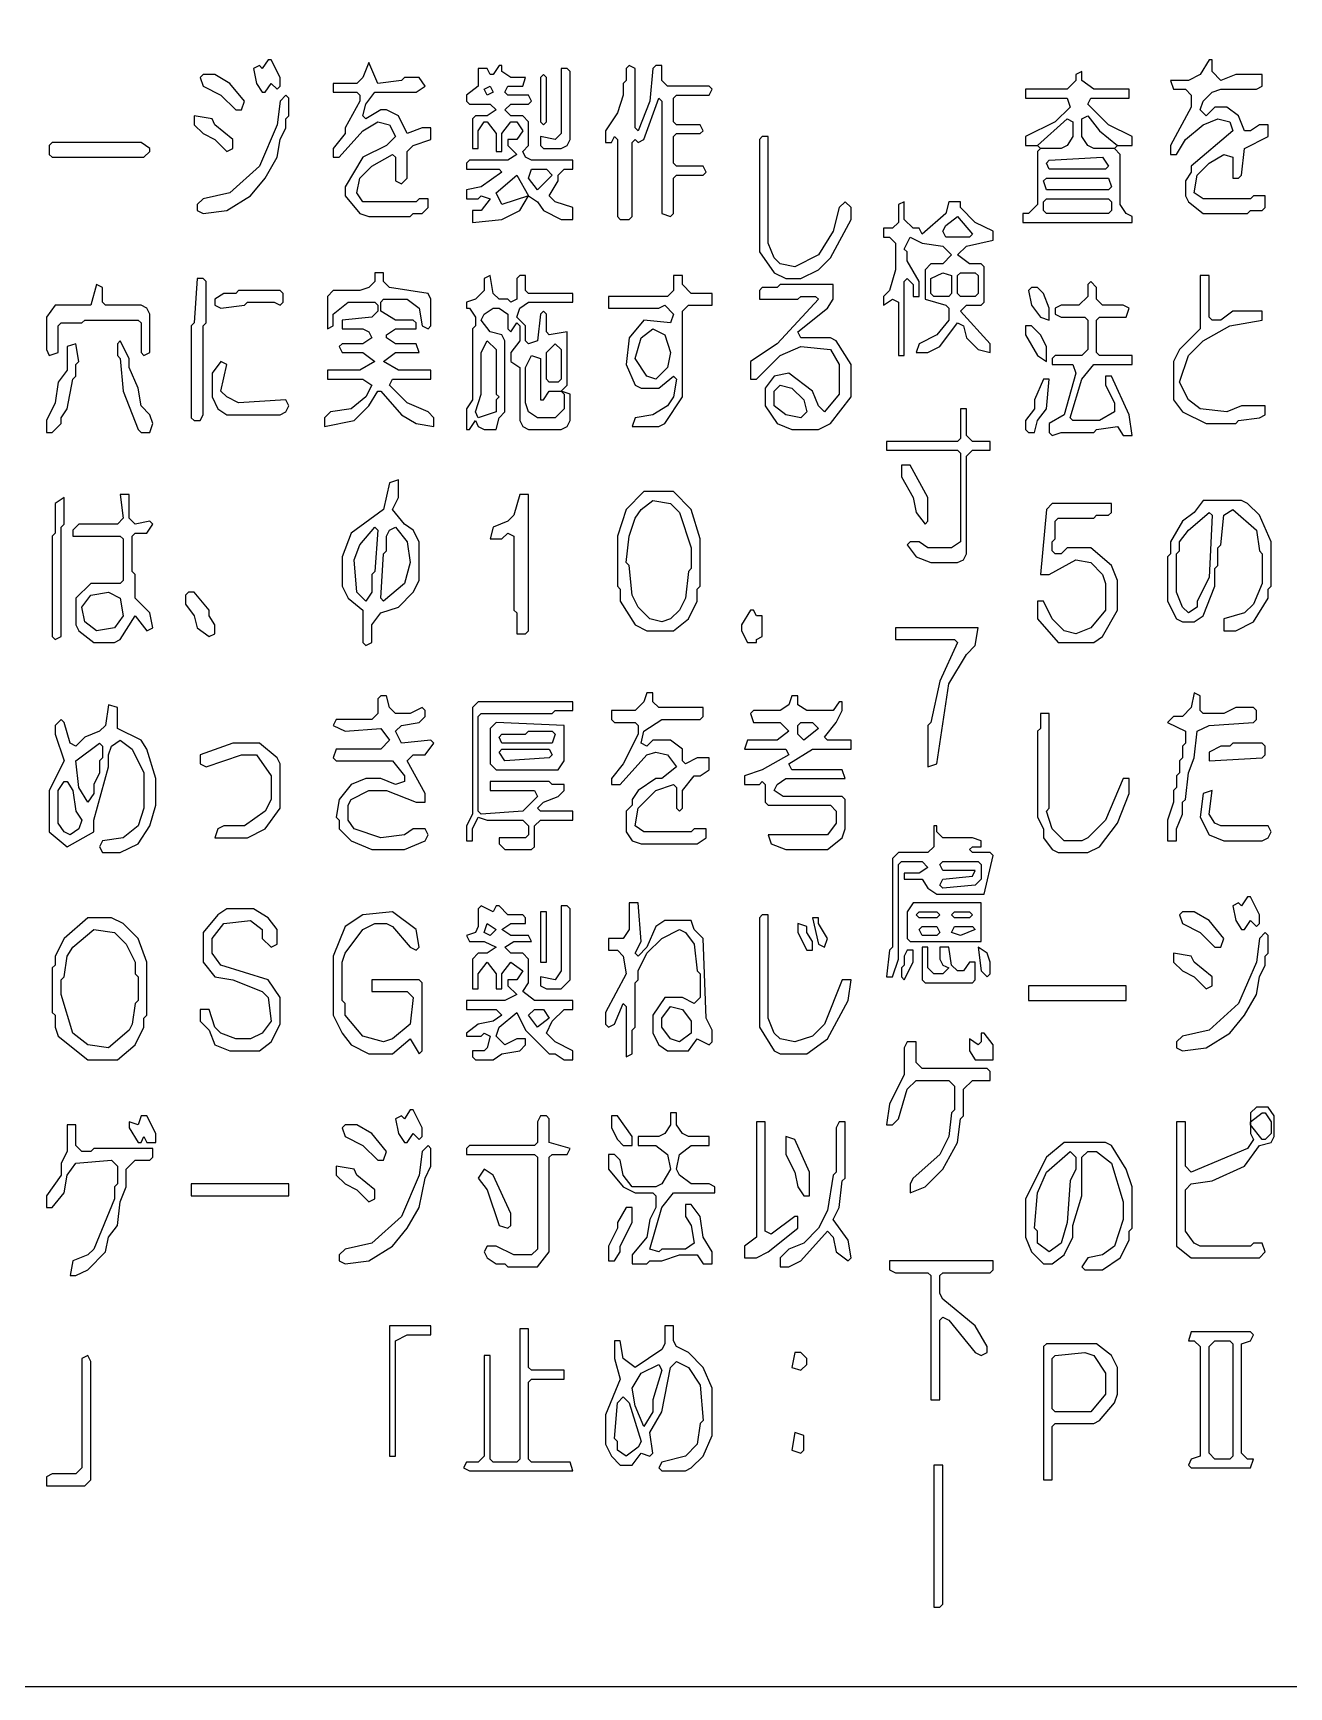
# Model space of a CAD drawing. Header units: millimetres. Extents: x 0 to 421, y 0 to 297.
# Drawn here: x 289.02 to 315.98, y 57.53 to 93.03 of the extents above; entities that cross this region are included whole.
import ezdxf

# ---------------------------------------------------------------- set-up
doc = ezdxf.new("R2010")
doc.units = ezdxf.units.MM
doc.layers.add('PDF_TRACE', color=7, linetype='Continuous')

msp = doc.modelspace()

# ---------------------------------------------------------------- linework, layer by layer
at = {"layer": 'PDF_TRACE'}
msp.add_lwpolyline([(412.559, 148.4), (412.559, 57.595), (412.496, 57.531), (232.981, 57.531)], dxfattribs=at)
for points in [[(294.132, 92.456), (294.068, 92.456), (293.941, 92.266), (293.878, 92.329), (293.751, 92.266), (293.814, 91.948), (293.941, 91.758), (294.005, 91.758), (294.132, 91.948), (294.259, 91.821), (294.322, 91.885), (294.322, 92.075)], [(296.227, 92.393), (296.1, 92.075), (295.973, 91.948), (295.465, 91.948), (295.465, 91.758), (295.973, 91.758), (296.037, 91.694), (296.037, 91.567), (295.719, 90.996), (295.719, 90.869), (295.465, 90.551), (295.465, 90.361), (295.592, 90.361), (296.1, 90.932), (296.418, 91.123), (296.672, 91.059), (296.799, 90.805), (296.608, 90.615), (296.1, 90.361), (295.719, 89.726), (295.719, 89.535), (296.037, 89.154), (296.227, 89.091), (297.116, 89.091), (297.18, 89.154), (297.37, 89.154), (297.497, 89.281), (297.497, 89.472), (297.307, 89.472), (297.243, 89.408), (296.1, 89.408), (295.973, 89.599), (296.037, 89.916), (296.291, 90.17), (296.735, 90.424), (296.799, 90.361), (296.799, 89.853), (296.926, 89.789), (297.053, 89.916), (297.053, 90.488), (297.18, 90.615), (297.561, 90.742), (297.561, 90.996), (297.37, 90.996), (297.053, 90.869), (296.862, 91.25), (296.608, 91.377), (296.481, 91.377), (296.164, 91.186), (296.1, 91.25), (296.164, 91.504), (296.354, 91.758), (297.243, 91.758), (297.434, 91.885), (297.307, 92.075), (296.989, 92.075), (296.926, 92.012), (296.418, 91.948)], [(298.577, 92.266), (298.577, 91.885), (298.323, 91.694), (298.323, 91.567), (298.386, 91.504), (298.831, 91.504), (298.958, 91.377), (298.767, 91.25), (298.513, 91.25), (298.45, 91.186), (298.45, 90.551), (298.577, 90.551), (298.577, 90.932), (298.704, 91.123), (298.767, 91.123), (298.958, 90.869), (298.958, 90.488), (299.085, 90.488), (299.085, 90.869), (299.275, 91.123), (299.402, 91.123), (299.529, 90.932), (299.402, 90.742), (299.212, 90.742), (299.212, 90.615), (299.402, 90.424), (299.212, 90.297), (298.386, 90.297), (298.323, 90.234), (298.323, 90.107), (299.021, 90.107), (299.085, 90.043), (298.64, 89.726), (298.323, 89.662), (298.323, 89.472), (298.577, 89.472), (298.64, 89.535), (298.831, 89.472), (298.64, 89.218), (298.45, 89.218), (298.45, 88.964), (299.085, 89.027), (299.466, 89.218), (299.656, 89.535), (299.847, 89.408), (299.974, 89.218), (300.355, 89.027), (300.609, 89.027), (300.609, 89.281), (300.228, 89.408), (300.101, 89.535), (300.291, 89.853), (300.291, 89.98), (300.418, 90.107), (300.609, 90.107), (300.609, 90.297), (299.72, 90.297), (299.593, 90.361), (299.529, 90.488), (299.656, 90.615), (299.656, 91.123), (299.529, 91.25), (299.275, 91.25), (299.148, 91.377), (299.275, 91.504), (299.656, 91.504), (299.72, 91.567), (299.656, 91.694), (299.212, 91.694), (299.148, 91.758), (299.212, 91.885), (299.529, 91.885), (299.593, 92.075), (299.275, 92.075), (299.085, 92.202), (299.085, 92.329), (299.021, 92.329), (298.894, 92.139), (298.831, 92.139), (298.767, 92.266)], [(301.815, 92.329), (301.752, 92.266), (301.752, 92.012), (301.688, 91.948), (301.688, 91.694), (301.561, 91.313), (301.307, 90.932), (301.307, 90.678), (301.434, 90.678), (301.498, 90.805), (301.561, 90.742), (301.561, 89.091), (301.625, 89.027), (301.815, 89.027), (301.879, 89.091), (301.879, 90.678), (301.942, 90.742), (302.006, 90.678), (302.133, 90.742), (302.45, 91.631), (302.514, 91.567), (302.514, 89.154), (302.704, 89.091), (302.768, 89.154), (302.768, 89.916), (302.831, 89.98), (303.403, 89.98), (303.466, 90.043), (303.403, 90.17), (302.831, 90.17), (302.768, 90.234), (302.768, 90.805), (302.831, 90.869), (303.339, 90.869), (303.403, 90.932), (303.339, 91.059), (302.831, 91.059), (302.768, 91.123), (302.768, 91.631), (302.831, 91.694), (303.53, 91.694), (303.593, 91.821), (303.53, 91.885), (302.641, 91.885), (302.514, 92.012), (302.514, 92.329), (302.387, 92.329), (302.323, 92.266), (302.26, 91.567), (302.006, 90.932), (301.942, 90.996), (301.942, 92.266)], [(314.261, 92.456), (314.071, 92.139), (313.817, 92.012), (313.436, 92.012), (313.499, 91.821), (313.753, 91.821), (313.88, 91.694), (313.88, 91.44), (313.436, 90.615), (313.436, 90.424), (313.563, 90.424), (313.753, 90.742), (314.134, 91.059), (314.452, 91.186), (314.706, 91.123), (314.769, 90.932), (313.88, 90.17), (313.88, 90.043), (313.753, 89.853), (313.753, 89.535), (313.817, 89.408), (314.134, 89.154), (315.087, 89.154), (315.15, 89.218), (315.404, 89.218), (315.468, 89.281), (315.468, 89.535), (315.214, 89.535), (315.15, 89.472), (314.134, 89.472), (313.944, 89.599), (314.007, 89.98), (314.261, 90.234), (314.579, 90.424), (314.769, 90.361), (314.769, 89.916), (314.896, 89.916), (314.96, 89.98), (315.023, 90.551), (315.531, 90.805), (315.531, 91.059), (315.341, 91.059), (315.15, 90.932), (315.023, 90.932), (314.896, 91.25), (314.642, 91.44), (314.388, 91.44), (314.198, 91.25), (314.071, 91.377), (314.134, 91.567), (314.325, 91.758), (314.515, 91.821), (315.277, 91.821), (315.404, 91.885), (315.404, 92.139), (314.833, 92.139), (314.515, 92.012), (314.325, 92.202), (314.325, 92.456)], [(292.608, 92.075), (292.671, 91.885), (293.052, 91.694), (293.37, 91.377), (293.497, 91.377), (293.56, 91.567), (293.243, 91.948), (292.925, 92.139), (292.671, 92.139)], [(300.482, 92.266), (300.355, 92.266), (300.355, 90.869), (300.228, 90.742), (299.91, 90.805), (299.91, 90.615), (299.974, 90.551), (300.355, 90.551), (300.482, 90.615), (300.545, 90.742), (300.545, 92.202)], [(299.974, 92.139), (299.91, 92.075), (299.91, 91.123), (299.974, 91.059), (300.037, 91.123), (300.037, 92.075)], [(312.547, 91.821), (311.785, 91.821), (311.531, 92.012), (311.531, 92.202), (311.404, 92.139), (311.404, 92.012), (311.213, 91.821), (310.324, 91.821), (310.324, 91.631), (311.213, 91.631), (311.277, 91.44), (310.959, 91.123), (310.324, 90.805), (310.324, 90.615), (310.578, 90.615), (310.642, 90.551), (310.578, 90.488), (310.578, 89.345), (310.388, 89.154), (310.261, 89.154), (310.261, 88.964), (312.61, 88.964), (312.61, 89.091), (312.483, 89.154), (312.356, 89.345), (312.356, 90.424), (312.229, 90.551), (312.293, 90.615), (312.61, 90.615), (312.61, 90.805), (312.102, 91.059), (311.658, 91.504), (311.721, 91.631), (312.547, 91.631)], [(294.449, 91.694), (294.322, 91.567), (294.259, 91.059), (293.878, 90.17), (293.243, 89.599), (292.671, 89.472), (292.544, 89.345), (292.544, 89.218), (292.671, 89.154), (293.179, 89.218), (293.687, 89.535), (294.005, 89.916), (294.259, 90.361), (294.322, 90.742), (294.449, 90.996), (294.449, 91.186), (294.513, 91.25), (294.513, 91.631)], [(298.704, 91.821), (298.831, 91.885), (298.894, 91.758), (298.767, 91.694)], [(292.481, 91.25), (292.481, 91.059), (292.671, 90.869), (292.925, 90.742), (293.179, 90.488), (293.306, 90.551), (293.306, 90.742), (292.925, 91.059), (292.862, 91.186)], [(311.531, 91.186), (311.658, 91.25), (311.912, 90.932), (312.293, 90.615), (312.229, 90.551), (311.785, 90.551), (311.658, 90.615), (311.531, 90.805)], [(311.34, 91.123), (311.34, 90.805), (311.213, 90.615), (311.086, 90.551), (310.642, 90.551), (310.578, 90.615), (311.213, 91.186)], [(289.369, 90.615), (289.369, 90.424), (289.433, 90.361), (291.401, 90.361), (291.528, 90.488), (291.528, 90.551), (291.338, 90.678), (289.433, 90.678)], [(304.673, 90.805), (304.609, 90.742), (304.609, 88.329), (304.927, 87.884), (305.181, 87.757), (305.498, 87.757), (305.879, 87.948), (306.133, 88.202), (306.578, 89.027), (306.578, 89.281), (306.451, 89.408), (306.324, 89.281), (306.197, 88.773), (305.879, 88.265), (305.371, 88.011), (305.054, 88.075), (304.927, 88.202), (304.8, 88.519), (304.8, 90.805)], [(310.769, 90.234), (310.832, 90.297), (311.975, 90.361), (312.102, 90.17), (312.039, 90.107), (310.832, 90.107)], [(299.402, 89.98), (299.656, 89.535), (299.085, 89.345), (298.958, 89.599)], [(299.656, 89.916), (299.72, 90.107), (300.037, 90.107), (300.164, 89.98), (299.847, 89.662)], [(310.705, 89.853), (310.769, 89.916), (312.102, 89.916), (312.166, 89.726), (312.102, 89.662), (310.769, 89.662)], [(310.705, 89.408), (310.769, 89.472), (312.102, 89.472), (312.166, 89.408), (312.166, 89.218), (312.102, 89.154), (310.769, 89.154), (310.705, 89.218)], [(307.594, 89.345), (307.594, 88.964), (307.467, 88.837), (307.276, 88.837), (307.276, 88.646), (307.403, 88.646), (307.53, 88.519), (307.53, 87.948), (307.403, 87.503), (307.276, 87.376), (307.276, 87.186), (307.467, 87.313), (307.594, 87.249), (307.594, 86.106), (307.721, 86.106), (307.721, 87.694), (307.784, 87.757), (307.911, 87.63), (307.911, 87.376), (308.038, 87.376), (308.038, 87.694), (307.784, 88.138), (307.784, 88.329), (307.721, 88.392), (307.848, 88.646), (308.102, 88.519), (308.546, 88.456), (308.737, 88.265), (308.546, 88.075), (308.292, 88.075), (308.165, 87.948), (308.165, 87.313), (308.61, 87.186), (308.673, 87.122), (308.673, 86.868), (308.419, 86.551), (308.038, 86.36), (307.975, 86.17), (308.229, 86.17), (308.483, 86.297), (308.864, 86.805), (308.991, 86.741), (309.054, 86.487), (309.308, 86.233), (309.562, 86.17), (309.562, 86.36), (308.927, 87.059), (309.054, 87.186), (309.372, 87.186), (309.435, 87.249), (309.435, 88.011), (309.372, 88.075), (309.118, 88.075), (308.864, 88.265), (309.054, 88.456), (309.626, 88.583), (309.626, 88.773), (309.245, 88.964), (308.927, 89.281), (308.927, 89.408), (308.673, 89.408), (308.61, 89.154), (308.102, 88.71), (308.038, 88.837), (307.911, 88.837), (307.721, 89.027), (307.721, 89.408)], [(308.546, 88.773), (308.61, 88.9), (308.864, 89.091), (309.181, 88.71), (309.118, 88.646), (308.61, 88.646)], [(292.671, 87.757), (292.544, 87.757), (292.481, 86.805), (292.417, 86.741), (292.417, 84.773), (292.481, 84.709), (292.608, 84.709), (292.671, 84.836), (292.671, 86.741), (292.735, 86.805), (292.735, 87.694)], [(295.465, 87.503), (295.338, 87.376), (295.338, 86.678), (295.465, 86.741), (295.465, 86.995), (295.783, 87.249), (296.354, 87.249), (296.418, 87.186), (296.418, 87.059), (296.291, 86.932), (295.656, 86.868), (295.656, 86.678), (296.1, 86.678), (296.227, 86.614), (296.291, 86.487), (296.1, 86.36), (295.656, 86.36), (295.592, 86.297), (295.656, 86.17), (296.1, 86.17), (296.354, 85.979), (296.037, 85.789), (295.338, 85.789), (295.338, 85.598), (296.1, 85.598), (296.291, 85.471), (296.164, 85.217), (295.846, 84.963), (295.402, 84.9), (295.275, 84.773), (295.275, 84.582), (295.91, 84.709), (296.227, 85.027), (296.418, 85.344), (296.481, 85.344), (296.926, 84.836), (297.243, 84.646), (297.624, 84.582), (297.624, 84.773), (297.497, 84.9), (297.053, 85.09), (296.672, 85.471), (296.735, 85.598), (297.561, 85.598), (297.561, 85.789), (296.862, 85.789), (296.545, 85.979), (296.799, 86.17), (297.307, 86.17), (297.243, 86.36), (296.799, 86.36), (296.608, 86.487), (296.608, 86.551), (296.799, 86.678), (297.243, 86.678), (297.243, 86.805), (297.18, 86.868), (296.799, 86.868), (296.481, 87.059), (296.481, 87.249), (296.545, 87.313), (297.053, 87.313), (297.307, 87.122), (297.37, 86.741), (297.497, 86.678), (297.561, 86.741), (297.561, 87.313), (297.497, 87.44), (296.672, 87.567), (296.545, 87.694), (296.545, 87.884), (296.354, 87.884), (296.354, 87.694), (296.227, 87.567), (296.037, 87.503)], [(298.704, 87.757), (298.704, 87.503), (298.513, 87.313), (298.323, 87.249), (298.323, 87.122), (298.386, 87.122), (298.513, 86.932), (298.513, 86.741), (298.45, 86.678), (298.45, 85.154), (298.323, 84.963), (298.323, 84.519), (298.386, 84.519), (298.513, 84.709), (298.577, 84.582), (298.704, 84.519), (298.958, 84.519), (299.021, 84.773), (299.148, 84.9), (299.148, 86.424), (299.085, 86.551), (298.831, 86.614), (298.64, 86.868), (298.704, 86.995), (298.894, 87.122), (299.021, 87.122), (299.212, 86.995), (299.212, 86.678), (299.275, 86.614), (299.402, 86.805), (299.466, 86.741), (299.466, 86.424), (299.275, 86.17), (299.275, 85.979), (299.466, 85.852), (299.466, 84.709), (299.529, 84.582), (299.656, 84.519), (300.355, 84.519), (300.482, 84.582), (300.545, 84.709), (300.545, 85.281), (300.355, 85.344), (300.482, 85.471), (300.482, 86.614), (300.101, 86.551), (300.037, 86.614), (300.037, 86.995), (299.974, 87.059), (299.91, 86.995), (299.847, 86.424), (299.656, 86.36), (299.593, 86.424), (299.593, 86.741), (299.402, 86.932), (299.466, 87.122), (299.656, 87.249), (300.609, 87.249), (300.609, 87.44), (299.656, 87.44), (299.593, 87.503), (299.593, 87.821), (299.466, 87.821), (299.402, 87.757), (299.402, 87.313), (299.275, 87.249), (299.212, 87.313), (299.021, 87.313), (298.894, 87.44), (298.831, 87.821)], [(302.958, 87.821), (302.768, 87.821), (302.768, 87.503), (302.641, 87.376), (301.371, 87.376), (301.371, 87.122), (302.45, 87.122), (302.577, 87.186), (302.768, 86.995), (302.704, 86.805), (302.133, 86.868), (301.815, 86.487), (301.752, 85.916), (301.942, 85.471), (302.069, 85.408), (302.45, 85.408), (302.768, 85.662), (302.831, 85.598), (302.768, 85.217), (302.641, 85.027), (302.323, 84.836), (301.942, 84.773), (301.879, 84.582), (302.45, 84.582), (302.577, 84.646), (302.958, 85.217), (302.958, 87.059), (303.085, 87.186), (303.593, 87.186), (303.593, 87.44), (303.149, 87.44), (302.958, 87.63)], [(308.546, 87.884), (308.737, 87.821), (308.737, 87.44), (308.673, 87.376), (308.356, 87.376), (308.292, 87.44), (308.292, 87.757)], [(308.864, 87.821), (308.927, 87.884), (309.245, 87.884), (309.308, 87.821), (309.308, 87.44), (309.245, 87.376), (308.927, 87.376), (308.864, 87.44)], [(311.721, 87.694), (311.658, 87.63), (311.658, 87.376), (311.467, 87.186), (311.086, 87.186), (310.959, 87.122), (310.959, 86.995), (311.086, 86.932), (311.594, 86.932), (311.658, 86.868), (311.658, 86.233), (311.531, 86.106), (310.959, 86.106), (310.896, 86.043), (310.896, 85.916), (311.34, 85.916), (311.404, 85.725), (311.15, 84.836), (310.832, 84.646), (310.832, 84.455), (310.896, 84.392), (311.086, 84.455), (311.785, 84.455), (311.848, 84.519), (312.293, 84.582), (312.42, 84.392), (312.61, 84.392), (312.547, 84.836), (312.166, 85.662), (312.039, 85.662), (312.039, 85.471), (312.229, 85.09), (312.229, 84.9), (311.912, 84.709), (311.34, 84.709), (311.277, 84.773), (311.531, 85.598), (311.785, 85.916), (312.61, 85.916), (312.61, 86.106), (311.912, 86.106), (311.848, 86.17), (311.848, 86.868), (311.912, 86.932), (312.483, 86.932), (312.547, 87.122), (312.42, 87.186), (311.975, 87.186), (311.848, 87.313), (311.848, 87.567)], [(314.071, 87.821), (314.071, 86.678), (313.626, 86.233), (313.499, 85.979), (313.499, 85.154), (313.69, 84.9), (314.198, 84.646), (314.833, 84.646), (314.896, 84.709), (315.341, 84.773), (315.468, 84.836), (315.468, 85.027), (314.96, 85.027), (314.642, 84.9), (314.071, 84.963), (313.817, 85.154), (313.626, 85.535), (313.817, 86.106), (314.134, 86.424), (314.706, 86.741), (315.404, 86.868), (315.404, 87.059), (314.769, 87.059), (314.515, 86.868), (314.325, 86.868), (314.261, 86.932), (314.261, 87.821)], [(289.306, 86.932), (289.306, 86.233), (289.369, 86.106), (289.56, 86.17), (289.56, 86.741), (289.623, 86.805), (290.068, 86.805), (290.131, 86.868), (291.274, 86.868), (291.338, 86.805), (291.338, 86.17), (291.401, 86.106), (291.528, 86.17), (291.528, 86.995), (291.465, 87.122), (291.338, 87.186), (290.576, 87.186), (290.512, 87.249), (290.512, 87.567), (290.385, 87.63), (290.258, 87.186), (289.496, 87.186)], [(292.925, 87.313), (292.925, 87.186), (293.052, 87.122), (293.56, 87.186), (293.624, 87.249), (294.195, 87.249), (294.322, 87.186), (294.386, 87.249), (294.386, 87.44), (294.322, 87.503), (293.433, 87.503), (293.37, 87.44), (293.116, 87.44)], [(304.673, 87.567), (304.609, 87.503), (304.609, 87.313), (305.435, 87.313), (305.498, 87.376), (305.816, 87.376), (305.879, 87.313), (304.99, 86.36), (304.419, 85.979), (304.419, 85.598), (304.546, 85.598), (305.054, 86.106), (305.498, 86.297), (306.133, 86.233), (306.324, 85.916), (306.324, 85.281), (306.006, 84.9), (305.879, 85.027), (305.752, 85.344), (305.244, 85.725), (304.927, 85.662), (304.736, 85.408), (304.736, 85.027), (304.99, 84.646), (305.308, 84.519), (305.879, 84.519), (306.133, 84.646), (306.578, 85.217), (306.578, 85.916), (306.26, 86.424), (306.133, 86.487), (305.498, 86.487), (305.435, 86.614), (306.07, 87.122), (306.197, 87.313), (306.197, 87.63), (305.054, 87.63), (304.99, 87.567)], [(310.451, 87.567), (310.388, 87.503), (310.451, 87.186), (310.642, 86.932), (310.832, 86.868), (310.832, 87.122), (310.705, 87.44), (310.578, 87.567)], [(302.323, 86.678), (302.577, 86.551), (302.704, 86.17), (302.641, 85.852), (302.387, 85.598), (302.196, 85.662), (301.942, 86.043), (302.069, 86.487)], [(310.324, 86.741), (310.324, 86.551), (310.578, 86.106), (310.769, 85.979), (310.769, 86.297), (310.642, 86.551), (310.451, 86.741)], [(289.941, 86.36), (289.75, 86.297), (289.75, 85.789), (289.56, 85.535), (289.496, 85.09), (289.306, 84.709), (289.306, 84.455), (289.433, 84.455), (289.623, 84.646), (289.623, 84.773), (289.75, 84.963), (289.877, 85.598), (289.941, 85.662), (289.941, 85.916), (290.004, 85.979)], [(290.893, 86.424), (290.83, 86.36), (290.83, 86.106), (290.893, 86.043), (290.957, 85.344), (291.274, 84.519), (291.338, 84.455), (291.528, 84.455), (291.592, 84.646), (291.528, 84.836), (291.338, 85.027), (291.274, 85.408), (291.084, 85.852), (291.084, 86.043)], [(298.767, 86.424), (298.958, 86.233), (298.958, 85.281), (299.021, 85.217), (298.958, 85.154), (298.958, 84.9), (298.577, 84.773), (298.513, 84.9), (298.64, 85.281), (298.64, 86.17)], [(300.228, 86.36), (300.355, 86.233), (300.355, 85.598), (300.291, 85.535), (300.101, 85.535), (300.037, 85.598), (300.037, 86.17)], [(292.862, 85.725), (292.862, 85.217), (292.989, 84.963), (293.179, 84.836), (294.322, 84.836), (294.449, 84.9), (294.513, 85.027), (294.449, 85.154), (293.433, 85.09), (293.179, 85.217), (293.052, 85.344), (293.179, 85.916), (293.052, 85.979)], [(299.72, 86.106), (299.91, 86.043), (299.91, 85.154), (299.974, 85.154), (300.101, 85.344), (300.355, 85.344), (300.418, 85.281), (300.418, 84.963), (300.228, 84.773), (299.847, 84.773), (299.656, 84.9), (299.593, 85.09), (299.593, 85.852)], [(310.832, 85.598), (310.705, 85.598), (310.515, 85.154), (310.515, 84.963), (310.324, 84.709), (310.324, 84.519), (310.388, 84.455), (310.515, 84.455), (310.578, 84.709), (310.769, 84.963)], [(305.054, 85.471), (305.308, 85.408), (305.562, 85.154), (305.625, 84.9), (305.498, 84.773), (305.181, 84.836), (304.927, 85.027), (304.927, 85.344)], [(309.054, 84.963), (308.927, 84.963), (308.927, 84.328), (308.864, 84.265), (307.34, 84.265), (307.34, 84.074), (308.864, 84.074), (308.927, 84.011), (308.927, 82.106), (308.737, 81.979), (308.229, 81.979), (308.038, 82.106), (307.848, 82.106), (307.784, 82.042), (307.975, 81.788), (308.292, 81.661), (308.864, 81.661), (308.991, 81.725), (309.054, 81.852), (309.054, 83.947), (309.181, 84.074), (309.562, 84.074), (309.562, 84.265), (309.181, 84.265), (309.054, 84.392)], [(296.862, 83.439), (296.672, 83.376), (296.545, 82.804), (295.846, 82.296), (295.656, 81.788), (295.656, 81.153), (295.783, 80.899), (296.1, 80.645), (296.1, 79.947), (296.164, 79.883), (296.291, 79.947), (296.291, 80.328), (296.481, 80.582), (296.862, 80.709), (297.18, 81.026), (297.307, 81.28), (297.307, 82.106), (297.18, 82.36), (296.989, 82.487), (296.735, 82.804), (296.862, 83.058)], [(307.657, 83.757), (307.657, 83.503), (307.911, 83.058), (307.975, 82.741), (308.165, 82.487), (308.229, 82.55), (308.229, 83.058), (307.848, 83.757)], [(291.084, 83.122), (290.893, 83.122), (290.957, 82.614), (290.83, 82.487), (290.004, 82.487), (289.877, 82.36), (289.877, 82.233), (290.893, 82.233), (290.957, 82.169), (290.957, 81.28), (290.893, 81.217), (290.258, 81.217), (289.941, 80.899), (289.941, 80.328), (290.004, 80.201), (290.322, 79.947), (290.766, 79.947), (290.893, 80.01), (291.211, 80.518), (291.465, 80.201), (291.592, 80.264), (291.528, 80.582), (291.211, 80.899), (291.211, 81.407), (291.147, 81.471), (291.147, 82.233), (291.211, 82.296), (291.465, 82.296), (291.592, 82.487), (291.528, 82.55), (291.211, 82.487), (291.084, 82.614)], [(299.466, 83.122), (299.339, 82.677), (299.212, 82.55), (298.894, 82.423), (298.831, 82.169), (299.085, 82.169), (299.212, 82.296), (299.339, 82.233), (299.339, 80.645), (299.402, 80.582), (299.402, 80.137), (299.593, 80.137), (299.656, 80.201), (299.656, 83.122)], [(302.133, 83.185), (301.752, 82.804), (301.561, 82.233), (301.561, 81.153), (301.625, 81.09), (301.625, 80.836), (301.942, 80.328), (302.196, 80.201), (302.768, 80.201), (303.085, 80.455), (303.276, 80.836), (303.276, 81.09), (303.339, 81.153), (303.339, 82.169), (303.149, 82.804), (302.768, 83.185)], [(289.687, 83.058), (289.496, 82.931), (289.496, 82.296), (289.433, 82.233), (289.433, 80.074), (289.496, 80.01), (289.623, 80.074), (289.623, 82.423), (289.687, 82.487)], [(302.323, 82.995), (302.704, 82.931), (302.895, 82.741), (303.149, 81.979), (303.149, 81.534), (303.085, 81.471), (303.022, 80.899), (302.895, 80.645), (302.704, 80.455), (302.514, 80.391), (302.26, 80.455), (302.006, 80.709), (301.879, 80.963), (301.815, 81.598), (301.752, 81.661), (301.815, 82.233), (301.942, 82.614), (302.069, 82.804)], [(310.896, 82.931), (310.769, 82.804), (310.642, 81.407), (310.832, 81.407), (311.404, 81.725), (311.721, 81.661), (311.975, 81.407), (312.039, 81.217), (312.039, 80.645), (311.721, 80.264), (311.404, 80.137), (311.15, 80.201), (310.896, 80.455), (310.705, 80.836), (310.578, 80.836), (310.578, 80.455), (311.023, 79.947), (311.785, 79.947), (311.975, 80.074), (312.293, 80.645), (312.293, 81.28), (312.166, 81.598), (311.721, 81.979), (311.213, 81.979), (311.086, 81.852), (310.959, 81.852), (310.896, 81.915), (310.896, 82.106), (310.959, 82.169), (310.959, 82.55), (311.023, 82.614), (311.785, 82.614), (311.848, 82.677), (312.102, 82.677), (312.166, 82.741), (312.166, 82.931)], [(314.134, 82.995), (313.944, 82.741), (313.69, 82.55), (313.436, 82.106), (313.436, 81.852), (313.372, 81.788), (313.372, 80.836), (313.563, 80.455), (313.69, 80.391), (313.944, 80.391), (314.134, 80.518), (314.388, 81.153), (314.388, 81.534), (314.452, 81.598), (314.452, 81.979), (314.515, 82.042), (314.579, 82.677), (314.769, 82.804), (315.277, 82.36), (315.341, 81.915), (315.404, 81.852), (315.404, 81.217), (315.214, 80.772), (315.023, 80.582), (314.579, 80.455), (314.579, 80.201), (314.833, 80.201), (315.214, 80.391), (315.531, 80.899), (315.531, 81.09), (315.595, 81.153), (315.595, 82.106), (315.341, 82.677), (315.087, 82.931), (314.96, 82.995)], [(314.261, 82.741), (314.325, 82.677), (314.261, 81.344), (314.007, 80.836), (314.007, 80.709), (313.817, 80.582), (313.69, 80.709), (313.563, 81.026), (313.563, 81.852), (313.626, 81.915), (313.626, 82.106), (313.817, 82.36)], [(296.354, 82.423), (296.418, 82.36), (296.354, 81.471), (296.291, 81.407), (296.291, 81.026), (296.164, 80.836), (295.973, 81.026), (295.91, 81.725), (296.037, 82.042)], [(296.799, 82.423), (297.053, 82.106), (297.116, 81.661), (296.989, 81.217), (296.545, 80.836), (296.481, 80.899), (296.545, 81.852), (296.608, 81.915), (296.608, 82.233), (296.672, 82.36)], [(290.258, 80.963), (290.639, 81.026), (290.893, 80.899), (290.957, 80.518), (290.766, 80.264), (290.385, 80.201), (290.131, 80.391), (290.068, 80.709)], [(292.354, 81.026), (292.29, 80.963), (292.29, 80.772), (292.481, 80.518), (292.544, 80.264), (292.798, 80.074), (292.925, 80.137), (292.925, 80.328), (292.798, 80.518), (292.798, 80.645), (292.481, 81.026)], [(304.419, 80.645), (304.228, 80.328), (304.228, 80.201), (304.355, 79.947), (304.546, 79.947), (304.546, 80.01), (304.673, 80.074), (304.673, 80.518), (304.546, 80.518), (304.482, 80.645)], [(309.308, 80.264), (307.53, 80.264), (307.53, 80.01), (308.8, 80.01), (308.864, 79.947), (308.483, 79.121), (308.292, 78.232), (308.229, 78.169), (308.229, 77.28), (308.419, 77.343), (308.673, 79.058), (309.054, 79.693), (309.245, 79.883)], [(296.481, 78.804), (296.418, 78.74), (296.418, 78.423), (296.291, 78.296), (295.529, 78.296), (295.465, 78.169), (295.719, 78.042), (296.481, 78.105), (296.672, 77.851), (296.481, 77.661), (295.529, 77.661), (295.465, 77.47), (295.529, 77.407), (296.735, 77.407), (296.989, 77.089), (296.989, 76.962), (296.799, 76.899), (296.481, 77.026), (296.164, 77.026), (295.846, 76.899), (295.592, 76.581), (295.529, 76.2), (295.592, 76.137), (295.592, 75.946), (295.846, 75.692), (296.291, 75.502), (296.989, 75.502), (297.434, 75.692), (297.497, 75.819), (297.434, 75.946), (297.18, 75.946), (296.989, 75.819), (296.481, 75.756), (295.91, 75.946), (295.783, 76.137), (295.783, 76.454), (295.846, 76.581), (296.227, 76.772), (296.608, 76.772), (297.243, 76.518), (297.434, 76.518), (297.434, 76.708), (297.053, 77.407), (297.18, 77.534), (297.434, 77.534), (297.624, 77.788), (297.561, 77.851), (296.926, 77.788), (296.799, 78.042), (296.926, 78.169), (297.307, 78.232), (297.434, 78.359), (297.434, 78.486), (297.37, 78.55), (297.116, 78.423), (296.799, 78.423), (296.672, 78.55), (296.608, 78.804)], [(302.196, 78.867), (302.133, 78.677), (301.942, 78.486), (301.434, 78.486), (301.434, 78.296), (301.498, 78.232), (301.942, 78.232), (302.006, 78.169), (302.006, 77.978), (301.688, 77.343), (301.434, 77.026), (301.434, 76.899), (301.625, 76.899), (302.196, 77.534), (302.387, 77.597), (302.641, 77.534), (302.831, 77.28), (302.514, 77.026), (302.387, 77.026), (302.006, 76.772), (301.879, 76.581), (301.879, 76.454), (301.752, 76.327), (301.752, 75.883), (301.879, 75.692), (302.069, 75.629), (303.276, 75.629), (303.466, 75.756), (303.466, 75.946), (303.212, 75.946), (303.149, 75.883), (302.133, 75.883), (301.942, 76.01), (302.006, 76.391), (302.387, 76.772), (302.768, 76.899), (302.831, 76.835), (302.831, 76.391), (302.895, 76.327), (302.958, 76.391), (302.958, 76.772), (303.212, 77.089), (303.339, 77.089), (303.53, 77.216), (303.53, 77.47), (303.276, 77.47), (303.022, 77.343), (302.958, 77.407), (302.958, 77.661), (302.704, 77.851), (302.323, 77.851), (302.196, 77.724), (302.069, 77.788), (302.133, 78.042), (302.514, 78.296), (303.339, 78.296), (303.403, 78.359), (303.403, 78.55), (302.45, 78.55), (302.323, 78.677), (302.323, 78.867)], [(305.308, 78.804), (305.244, 78.613), (305.054, 78.486), (304.482, 78.486), (304.419, 78.423), (304.482, 78.232), (305.054, 78.232), (305.244, 78.042), (304.99, 77.851), (304.355, 77.851), (304.292, 77.661), (305.181, 77.661), (305.244, 77.534), (304.673, 77.216), (304.292, 77.089), (304.292, 76.899), (304.609, 76.899), (304.673, 76.962), (304.736, 76.899), (304.736, 76.518), (304.8, 76.454), (306.133, 76.454), (306.26, 76.327), (306.26, 76.073), (306.07, 75.819), (304.8, 75.819), (304.863, 75.629), (305.181, 75.502), (306.07, 75.502), (306.387, 75.756), (306.451, 75.946), (306.451, 76.581), (306.387, 76.645), (305.117, 76.645), (304.927, 76.772), (304.99, 76.899), (305.181, 77.026), (306.451, 77.026), (306.387, 77.216), (305.308, 77.216), (305.244, 77.343), (305.752, 77.661), (306.578, 77.661), (306.578, 77.851), (306.07, 77.851), (306.006, 77.915), (306.26, 78.232), (306.387, 78.486), (306.387, 78.677), (306.324, 78.677), (306.197, 78.486), (305.625, 78.486), (305.435, 78.613), (305.435, 78.804)], [(315.214, 78.55), (314.833, 78.55), (314.579, 78.423), (314.134, 78.423), (314.071, 78.486), (314.071, 78.804), (313.944, 78.867), (313.88, 78.55), (313.69, 78.359), (313.499, 78.359), (313.372, 78.232), (313.753, 78.042), (313.753, 77.788), (313.69, 77.724), (313.69, 77.47), (313.626, 77.407), (313.626, 77.153), (313.563, 77.089), (313.563, 76.835), (313.499, 76.772), (313.499, 76.518), (313.372, 76.137), (313.372, 75.692), (313.563, 75.692), (313.563, 75.946), (313.69, 76.264), (313.69, 76.518), (313.753, 76.581), (313.817, 77.153), (313.944, 77.47), (314.007, 78.042), (314.261, 78.169), (315.214, 78.232), (315.277, 78.296), (315.277, 78.486)], [(290.639, 78.613), (290.576, 78.169), (290.449, 78.042), (290.131, 77.915), (289.941, 77.724), (289.814, 77.788), (289.687, 78.232), (289.623, 78.296), (289.496, 78.169), (289.496, 77.978), (289.687, 77.407), (289.369, 76.772), (289.369, 75.883), (289.75, 75.565), (290.322, 75.883), (290.322, 76.137), (290.639, 77.28), (290.639, 77.534), (290.703, 77.724), (290.893, 77.851), (291.147, 77.661), (291.401, 77.153), (291.401, 76.391), (291.274, 76.01), (290.957, 75.756), (290.512, 75.692), (290.449, 75.565), (290.512, 75.438), (290.893, 75.438), (291.274, 75.629), (291.528, 76.01), (291.655, 76.454), (291.655, 77.026), (291.465, 77.661), (291.338, 77.851), (290.83, 78.105), (290.83, 78.55)], [(298.577, 78.677), (298.45, 78.55), (298.45, 76.264), (298.323, 76.01), (298.323, 75.692), (298.45, 75.692), (298.45, 75.946), (298.577, 76.2), (298.767, 76.137), (299.529, 76.137), (299.656, 76.01), (299.656, 75.819), (299.593, 75.756), (299.021, 75.756), (299.021, 75.629), (299.148, 75.502), (299.72, 75.502), (299.783, 75.565), (299.783, 76.01), (299.91, 76.137), (300.609, 76.137), (300.609, 76.327), (299.91, 76.327), (299.847, 76.391), (299.974, 76.518), (300.291, 76.645), (300.418, 76.772), (300.418, 76.899), (300.164, 76.899), (300.101, 76.962), (298.831, 76.962), (298.831, 76.772), (299.783, 76.772), (299.847, 76.645), (299.529, 76.327), (298.64, 76.264), (298.577, 76.327), (298.577, 78.359), (298.64, 78.423), (300.164, 78.423), (300.228, 78.486), (300.609, 78.486), (300.609, 78.677)], [(298.831, 78.105), (298.831, 77.343), (298.958, 77.216), (300.291, 77.216), (300.418, 77.407), (300.418, 78.169), (298.958, 78.232)], [(305.435, 77.978), (305.435, 78.169), (305.498, 78.232), (305.752, 78.232), (305.879, 78.105), (305.562, 77.851)], [(310.642, 78.423), (310.642, 78.105), (310.578, 78.042), (310.578, 76.2), (310.705, 75.946), (310.705, 75.756), (310.896, 75.502), (311.023, 75.438), (311.658, 75.438), (311.912, 75.565), (312.293, 76.073), (312.547, 76.708), (312.547, 77.026), (312.42, 77.026), (312.039, 76.137), (311.658, 75.756), (311.531, 75.692), (311.15, 75.692), (310.896, 75.946), (310.769, 76.327), (310.832, 76.391), (310.832, 78.423)], [(290.449, 77.788), (290.512, 77.724), (290.512, 77.47), (290.449, 77.407), (290.449, 77.153), (290.322, 76.899), (290.322, 76.708), (290.195, 76.518), (290.004, 76.835), (289.941, 77.407)], [(293.878, 77.788), (293.306, 77.788), (292.608, 77.534), (292.608, 77.343), (292.735, 77.28), (293.497, 77.534), (293.814, 77.534), (294.132, 77.089), (294.132, 76.581), (294.005, 76.327), (293.56, 76.01), (293.116, 76.01), (292.989, 75.946), (292.925, 75.756), (293.624, 75.756), (294.005, 75.946), (294.322, 76.391), (294.322, 77.343), (294.259, 77.47)], [(299.021, 77.915), (299.085, 77.978), (299.593, 77.978), (299.656, 78.042), (300.164, 78.042), (300.228, 77.978), (300.164, 77.788), (299.085, 77.788)], [(314.261, 77.407), (315.404, 77.47), (315.468, 77.534), (315.468, 77.724), (315.404, 77.788), (314.769, 77.788), (314.706, 77.724), (314.515, 77.724), (314.261, 77.597)], [(299.021, 77.597), (299.085, 77.661), (300.101, 77.661), (300.164, 77.534), (300.101, 77.47), (299.148, 77.407)], [(289.687, 76.962), (289.75, 76.962), (289.877, 76.772), (289.941, 76.327), (290.068, 76.137), (290.004, 75.946), (289.814, 75.819), (289.687, 75.883), (289.56, 76.073), (289.56, 76.772)], [(314.134, 76.708), (314.071, 76.2), (314.261, 75.819), (314.579, 75.692), (315.404, 75.692), (315.531, 75.756), (315.595, 75.883), (315.531, 76.01), (314.515, 76.01), (314.388, 76.073), (314.261, 76.264), (314.325, 76.772)], [(309.372, 75.692), (309.181, 75.756), (308.546, 75.756), (308.419, 75.883), (308.419, 76.01), (308.356, 76.01), (308.356, 75.565), (308.229, 75.438), (307.594, 75.438), (307.467, 75.311), (307.467, 73.406), (307.403, 73.343), (307.34, 72.771), (307.467, 72.771), (307.594, 73.152), (307.594, 75.184), (307.657, 75.248), (308.102, 75.248), (308.229, 75.121), (308.038, 74.994), (307.721, 74.994), (307.721, 74.867), (308.102, 74.867), (308.229, 74.676), (308.419, 74.549), (309.435, 74.549), (309.626, 75.375), (309.562, 75.438), (309.181, 75.438), (309.118, 75.502), (309.181, 75.565), (309.372, 75.565)], [(308.483, 75.184), (308.546, 75.248), (309.308, 75.248), (309.372, 75.184), (309.372, 74.867), (309.245, 74.74), (308.546, 74.676), (308.483, 74.74), (308.546, 74.867), (309.181, 74.93), (309.245, 75.057), (308.546, 75.057)], [(293.179, 74.232), (292.989, 74.105), (292.671, 73.724), (292.671, 73.089), (292.925, 72.771), (293.306, 72.708), (293.941, 72.454), (294.068, 72.327), (294.132, 71.819), (293.941, 71.565), (293.687, 71.438), (293.37, 71.438), (293.052, 71.565), (292.925, 71.692), (292.798, 72.073), (292.608, 72.073), (292.608, 71.819), (292.798, 71.628), (292.925, 71.311), (293.243, 71.184), (293.878, 71.184), (294.132, 71.374), (294.322, 71.755), (294.322, 72.327), (294.068, 72.708), (293.052, 73.025), (292.862, 73.279), (292.862, 73.597), (293.116, 73.914), (293.687, 73.978), (293.941, 73.787), (293.941, 73.597), (294.132, 73.406), (294.259, 73.47), (294.259, 73.787), (294.068, 74.041), (293.751, 74.232)], [(298.64, 74.295), (298.577, 74.232), (298.577, 73.851), (298.513, 73.724), (298.323, 73.66), (298.386, 73.533), (298.704, 73.533), (298.958, 73.406), (298.767, 73.279), (298.577, 73.279), (298.45, 73.152), (298.45, 72.517), (298.577, 72.517), (298.577, 72.835), (298.767, 73.089), (298.958, 72.835), (298.958, 72.517), (299.085, 72.517), (299.085, 72.835), (299.275, 73.089), (299.529, 72.898), (299.402, 72.708), (299.212, 72.708), (299.212, 72.581), (299.402, 72.39), (299.148, 72.263), (298.323, 72.263), (298.323, 72.073), (298.958, 72.073), (299.085, 71.946), (298.894, 71.819), (298.577, 71.755), (298.323, 71.565), (298.323, 71.501), (298.64, 71.501), (298.704, 71.565), (298.831, 71.501), (298.767, 71.247), (298.704, 71.184), (298.45, 71.184), (298.45, 71.057), (298.513, 70.993), (298.894, 70.993), (299.085, 71.12), (299.466, 71.184), (299.593, 71.311), (299.593, 71.438), (299.402, 71.438), (299.148, 71.311), (298.958, 71.501), (299.021, 71.692), (299.402, 72.009), (299.593, 71.628), (300.101, 71.12), (300.228, 71.12), (300.418, 70.993), (300.609, 70.993), (300.609, 71.184), (300.228, 71.374), (300.037, 71.565), (300.164, 71.819), (300.418, 72.073), (300.609, 72.073), (300.609, 72.263), (299.783, 72.263), (299.529, 72.454), (299.656, 72.644), (299.656, 73.152), (299.529, 73.279), (299.275, 73.279), (299.148, 73.406), (299.339, 73.533), (299.72, 73.533), (299.656, 73.66), (299.275, 73.66), (299.085, 73.787), (299.275, 73.914), (299.593, 73.914), (299.593, 74.041), (299.529, 74.105), (299.212, 74.105), (299.021, 74.295), (298.958, 74.295), (298.894, 74.168)], [(300.482, 74.295), (300.355, 74.295), (300.355, 72.898), (300.228, 72.708), (299.91, 72.771), (299.91, 72.581), (300.037, 72.517), (300.355, 72.517), (300.545, 72.708), (300.545, 74.232)], [(301.815, 74.359), (301.815, 73.787), (301.688, 73.597), (301.371, 73.597), (301.371, 73.343), (301.561, 73.343), (301.688, 73.216), (301.752, 72.835), (301.307, 72.009), (301.307, 71.755), (301.371, 71.692), (301.498, 71.755), (301.688, 72.2), (301.752, 72.136), (301.752, 71.057), (301.879, 71.12), (301.879, 71.628), (301.942, 71.692), (301.942, 72.644), (302.006, 72.708), (302.006, 72.898), (302.196, 73.279), (302.514, 73.597), (302.895, 73.787), (303.022, 73.724), (303.212, 73.47), (303.276, 72.898), (303.339, 72.835), (303.339, 72.327), (303.212, 72.2), (302.958, 72.327), (302.577, 72.327), (302.323, 71.946), (302.323, 71.565), (302.45, 71.311), (302.641, 71.184), (303.085, 71.184), (303.276, 71.438), (303.53, 71.311), (303.593, 71.374), (303.593, 71.628), (303.466, 71.882), (303.403, 73.597), (303.212, 73.787), (303.149, 73.978), (302.577, 73.978), (302.387, 73.851), (302.196, 73.406), (302.006, 73.216), (301.942, 73.279), (302.069, 73.533), (302.006, 74.359)], [(307.784, 74.168), (307.784, 73.597), (307.848, 73.533), (309.372, 73.533), (309.372, 74.359), (307.911, 74.359)], [(315.15, 74.486), (315.087, 74.486), (314.96, 74.295), (314.896, 74.359), (314.769, 74.295), (314.833, 73.978), (314.96, 73.787), (315.023, 73.787), (315.15, 73.978), (315.277, 73.851), (315.341, 73.914), (315.341, 74.105)], [(290.195, 74.041), (289.687, 73.597), (289.496, 73.216), (289.496, 73.025), (289.433, 72.962), (289.433, 72.009), (289.496, 71.946), (289.496, 71.692), (289.56, 71.501), (290.195, 70.993), (290.83, 70.993), (291.211, 71.311), (291.401, 71.692), (291.401, 71.882), (291.465, 71.946), (291.465, 73.089), (291.274, 73.597), (290.957, 73.914), (290.703, 74.041)], [(296.1, 74.105), (295.719, 73.851), (295.465, 73.216), (295.465, 71.946), (295.656, 71.565), (295.846, 71.311), (296.227, 71.12), (296.735, 71.12), (297.116, 71.438), (297.307, 71.12), (297.37, 71.184), (297.37, 72.644), (297.307, 72.708), (296.291, 72.708), (296.291, 72.454), (297.053, 72.454), (297.18, 72.327), (297.116, 71.755), (296.735, 71.438), (296.545, 71.374), (296.1, 71.501), (295.719, 71.946), (295.719, 72.2), (295.656, 72.263), (295.656, 73.089), (295.719, 73.279), (296.1, 73.787), (296.354, 73.914), (296.608, 73.914), (296.735, 73.851), (297.116, 73.406), (297.243, 73.343), (297.307, 73.406), (297.243, 73.787), (296.735, 74.168)], [(298.704, 73.724), (298.767, 73.914), (298.958, 73.787), (298.831, 73.66)], [(299.91, 74.168), (299.91, 73.089), (300.037, 73.089), (300.037, 74.168)], [(304.673, 74.105), (304.609, 74.041), (304.609, 71.692), (304.927, 71.184), (305.054, 71.12), (305.625, 71.12), (306.07, 71.438), (306.514, 72.263), (306.578, 72.708), (306.387, 72.708), (306.006, 71.755), (305.752, 71.501), (305.371, 71.374), (305.054, 71.438), (304.927, 71.565), (304.8, 71.882), (304.8, 74.105)], [(305.435, 73.914), (305.435, 73.724), (305.625, 73.343), (305.752, 73.343), (305.752, 73.533), (305.625, 73.724), (305.625, 73.851)], [(305.752, 74.041), (305.879, 73.47), (306.006, 73.406), (306.07, 73.597), (305.879, 73.914), (305.879, 74.041)], [(307.975, 74.105), (308.038, 74.168), (308.419, 74.168), (308.483, 74.105), (308.419, 74.041), (308.038, 74.041)], [(308.038, 73.787), (308.102, 73.851), (308.419, 73.851), (308.483, 73.724), (308.419, 73.66), (308.102, 73.66)], [(308.737, 74.105), (308.8, 74.168), (309.118, 74.168), (309.181, 74.105), (309.118, 74.041), (308.8, 74.041)], [(308.737, 73.724), (308.8, 73.851), (309.181, 73.851), (309.245, 73.787), (308.927, 73.66)], [(313.626, 74.105), (313.69, 73.914), (314.071, 73.724), (314.388, 73.406), (314.515, 73.406), (314.579, 73.597), (314.261, 73.978), (313.944, 74.168), (313.69, 74.168)], [(290.322, 73.787), (290.766, 73.724), (291.02, 73.47), (291.211, 73.089), (291.211, 72.835), (291.274, 72.771), (291.274, 72.263), (291.211, 72.2), (291.147, 71.755), (291.084, 71.628), (290.639, 71.247), (290.195, 71.311), (289.877, 71.565), (289.623, 72.39), (289.623, 72.708), (289.687, 72.771), (289.75, 73.216), (289.877, 73.406)], [(315.468, 73.724), (315.341, 73.597), (315.277, 73.089), (314.896, 72.2), (314.261, 71.628), (313.69, 71.501), (313.563, 71.374), (313.563, 71.247), (313.69, 71.184), (314.198, 71.247), (314.706, 71.565), (315.023, 71.946), (315.277, 72.39), (315.341, 72.771), (315.468, 73.025), (315.468, 73.216), (315.531, 73.279), (315.531, 73.66)], [(307.911, 73.343), (307.784, 73.343), (307.721, 73.216), (307.721, 73.025), (307.657, 72.962), (307.657, 72.771), (307.721, 72.708), (307.911, 73.089)], [(308.102, 73.406), (308.102, 72.708), (308.165, 72.644), (309.181, 72.644), (309.245, 72.708), (309.245, 73.089), (309.118, 73.089), (308.991, 72.898), (308.864, 72.898), (308.737, 73.025), (308.673, 73.406), (308.483, 73.406), (308.483, 73.152), (308.546, 73.025), (308.673, 72.962), (308.546, 72.835), (308.356, 72.835), (308.229, 72.962), (308.229, 73.406)], [(309.308, 73.406), (309.372, 72.898), (309.499, 72.771), (309.562, 72.835), (309.562, 73.089), (309.499, 73.279)], [(313.499, 73.279), (313.499, 73.089), (313.69, 72.898), (313.944, 72.771), (314.198, 72.517), (314.325, 72.581), (314.325, 72.771), (313.944, 73.089), (313.88, 73.216)], [(310.388, 72.581), (310.388, 72.263), (312.483, 72.263), (312.483, 72.581)], [(299.974, 72.073), (300.101, 71.882), (299.847, 71.692), (299.656, 71.946), (299.783, 72.073)], [(302.704, 72.136), (302.958, 72.073), (303.149, 71.819), (303.149, 71.565), (302.895, 71.374), (302.704, 71.438), (302.514, 71.692), (302.514, 71.882)], [(307.784, 71.374), (307.721, 71.247), (307.721, 70.676), (307.403, 70.041), (307.34, 69.596), (307.467, 69.596), (307.594, 69.723), (307.784, 70.358), (307.975, 70.549), (308.673, 70.549), (308.8, 70.422), (308.8, 69.914), (308.737, 69.85), (308.673, 69.342), (308.483, 68.961), (307.911, 68.453), (307.848, 68.326), (307.848, 68.136), (308.165, 68.263), (308.546, 68.644), (308.864, 69.215), (308.927, 69.723), (308.991, 69.787), (308.991, 70.358), (309.181, 70.549), (309.562, 70.549), (309.562, 70.739), (309.499, 70.803), (308.102, 70.803), (307.975, 70.93), (307.975, 71.374)], [(309.118, 71.438), (309.118, 71.184), (309.245, 70.993), (309.626, 70.993), (309.626, 71.311), (309.435, 71.565), (309.372, 71.565), (309.372, 71.374), (309.308, 71.311)], [(315.531, 69.977), (315.277, 69.977), (315.15, 69.85), (315.15, 69.406), (315.214, 69.279), (315.087, 69.088), (313.88, 68.58), (313.753, 68.707), (313.753, 69.66), (313.563, 69.66), (313.563, 66.993), (313.88, 66.739), (315.341, 66.739), (315.468, 66.866), (315.404, 67.056), (315.214, 67.056), (315.15, 66.993), (314.071, 66.993), (313.944, 67.056), (313.753, 67.31), (313.753, 68.199), (313.88, 68.326), (314.325, 68.39), (315.023, 68.707), (315.341, 69.152), (315.595, 69.215), (315.658, 69.342), (315.658, 69.787)], [(289.75, 69.596), (289.75, 69.025), (289.623, 68.771), (289.623, 68.517), (289.306, 68.072), (289.306, 67.818), (289.433, 67.818), (289.687, 68.136), (289.75, 68.517), (289.941, 68.771), (290.703, 68.834), (290.83, 68.707), (290.83, 68.326), (290.766, 68.263), (290.766, 68.009), (290.322, 66.929), (290.195, 66.802), (289.877, 66.675), (289.814, 66.358), (289.941, 66.358), (290.195, 66.485), (290.576, 66.866), (290.639, 67.183), (290.83, 67.437), (290.893, 67.945), (291.02, 68.263), (291.02, 68.644), (291.211, 68.834), (291.528, 68.834), (291.592, 68.898), (291.592, 69.088), (290.322, 69.088), (290.258, 69.025), (290.068, 69.025), (289.941, 69.152), (289.941, 69.596)], [(291.084, 69.66), (291.084, 69.533), (291.274, 69.215), (291.338, 69.215), (291.401, 69.342), (291.465, 69.215), (291.655, 69.215), (291.655, 69.406), (291.465, 69.787), (291.338, 69.787), (291.274, 69.596)], [(295.656, 69.533), (295.719, 69.342), (296.1, 69.152), (296.418, 68.834), (296.545, 68.834), (296.608, 69.025), (296.291, 69.406), (295.973, 69.596), (295.719, 69.596)], [(297.18, 69.914), (297.116, 69.914), (296.989, 69.723), (296.926, 69.787), (296.799, 69.723), (296.862, 69.406), (296.989, 69.215), (297.053, 69.215), (297.18, 69.406), (297.307, 69.279), (297.37, 69.342), (297.37, 69.533)], [(300.037, 69.787), (299.91, 69.787), (299.847, 69.66), (299.847, 69.215), (299.783, 69.152), (298.386, 69.152), (298.323, 69.088), (298.323, 68.961), (299.783, 68.961), (299.847, 68.898), (299.847, 66.929), (299.72, 66.802), (299.339, 66.802), (298.958, 66.993), (298.767, 66.993), (298.704, 66.866), (298.767, 66.739), (298.958, 66.612), (299.148, 66.612), (299.212, 66.548), (299.847, 66.548), (300.101, 66.866), (300.101, 68.898), (300.164, 68.961), (300.482, 68.961), (300.545, 69.088), (300.101, 69.215), (300.101, 69.723)], [(302.704, 69.85), (302.704, 69.596), (302.577, 69.406), (302.45, 69.342), (302.006, 69.342), (302.006, 69.152), (302.387, 69.152), (302.641, 68.961), (302.704, 68.644), (302.514, 68.326), (302.387, 68.263), (301.879, 68.263), (301.688, 68.517), (301.625, 68.834), (301.498, 68.961), (301.371, 68.961), (301.371, 68.644), (301.688, 68.263), (301.942, 68.136), (302.323, 68.136), (302.387, 68.072), (302.387, 67.818), (302.26, 67.564), (302.196, 67.183), (301.879, 66.802), (301.879, 66.612), (302.196, 66.612), (302.26, 66.675), (302.514, 66.675), (302.895, 66.802), (303.276, 66.802), (303.403, 66.612), (303.593, 66.612), (303.593, 66.866), (303.403, 67.183), (303.339, 67.628), (303.149, 67.882), (303.022, 67.882), (303.022, 67.628), (303.149, 67.437), (303.212, 67.056), (303.022, 66.929), (302.514, 66.929), (302.45, 66.866), (302.26, 66.929), (302.514, 67.818), (302.768, 68.136), (303.657, 68.136), (303.657, 68.263), (303.53, 68.326), (303.149, 68.326), (302.895, 68.517), (302.831, 68.644), (302.895, 68.961), (303.149, 69.152), (303.53, 69.152), (303.53, 69.342), (303.085, 69.342), (302.958, 69.406), (302.831, 69.596), (302.831, 69.85)], [(301.434, 69.787), (301.434, 69.533), (301.561, 69.279), (301.688, 69.152), (301.879, 69.152), (301.879, 69.342), (301.561, 69.787)], [(304.736, 69.66), (304.546, 69.66), (304.546, 67.183), (304.292, 66.993), (304.292, 66.739), (304.546, 66.739), (304.8, 66.866), (305.435, 67.374), (305.435, 67.628), (305.371, 67.628), (304.863, 67.247), (304.736, 67.31)], [(306.451, 69.66), (306.324, 69.66), (306.26, 69.533), (306.26, 68.58), (306.197, 68.517), (306.07, 67.755), (305.879, 67.374), (305.562, 67.056), (305.244, 66.929), (305.054, 66.739), (305.054, 66.548), (305.244, 66.548), (305.498, 66.675), (306.07, 67.31), (306.197, 67.183), (306.26, 66.866), (306.514, 66.675), (306.578, 66.739), (306.514, 67.12), (306.197, 67.564), (306.324, 67.818), (306.387, 68.39), (306.451, 68.453)], [(315.404, 69.85), (315.468, 69.85), (315.595, 69.66), (315.595, 69.406), (315.468, 69.279), (315.404, 69.279), (315.15, 69.596), (315.15, 69.66)], [(305.181, 69.342), (305.181, 68.961), (305.371, 68.58), (305.435, 68.263), (305.562, 68.072), (305.689, 68.072), (305.689, 68.58), (305.371, 69.279)], [(297.497, 69.152), (297.37, 69.025), (297.307, 68.517), (296.926, 67.628), (296.291, 67.056), (295.719, 66.929), (295.592, 66.802), (295.592, 66.675), (295.719, 66.612), (296.227, 66.675), (296.735, 66.993), (297.053, 67.374), (297.307, 67.818), (297.434, 68.453), (297.561, 68.707), (297.561, 69.088)], [(311.15, 69.215), (310.769, 68.898), (310.324, 68.009), (310.324, 67.183), (310.451, 66.866), (310.705, 66.612), (310.896, 66.612), (311.15, 66.802), (311.34, 67.183), (311.34, 67.437), (311.531, 68.072), (311.531, 68.898), (311.658, 69.025), (311.848, 69.025), (312.166, 68.771), (312.42, 67.945), (312.42, 67.564), (312.229, 66.993), (311.975, 66.802), (311.658, 66.739), (311.531, 66.548), (311.594, 66.485), (311.975, 66.485), (312.356, 66.739), (312.547, 67.12), (312.547, 67.31), (312.61, 67.374), (312.61, 68.263), (312.483, 68.644), (312.166, 69.152), (312.039, 69.215)], [(311.277, 69.025), (311.404, 68.898), (311.404, 68.644), (311.277, 68.39), (311.213, 67.501), (311.086, 67.056), (310.832, 66.866), (310.578, 67.056), (310.578, 67.31), (310.515, 67.374), (310.578, 68.136), (310.769, 68.58)], [(295.529, 68.707), (295.529, 68.517), (295.719, 68.326), (295.973, 68.199), (296.227, 67.945), (296.354, 68.009), (296.354, 68.199), (295.973, 68.517), (295.91, 68.644)], [(298.704, 68.644), (298.577, 68.453), (298.767, 68.199), (299.021, 67.437), (299.212, 67.374), (299.275, 67.437), (299.275, 67.691), (298.894, 68.517)], [(292.417, 68.326), (292.417, 68.072), (294.513, 68.072), (294.513, 68.326)], [(301.879, 67.818), (301.752, 67.818), (301.561, 67.501), (301.561, 67.374), (301.371, 66.993), (301.371, 66.675), (301.498, 66.675), (301.625, 66.866), (301.625, 66.993), (301.879, 67.501)], [(309.626, 66.675), (307.403, 66.675), (307.403, 66.485), (307.53, 66.421), (308.229, 66.421), (308.292, 66.358), (308.292, 63.691), (308.483, 63.691), (308.483, 65.405), (308.546, 65.469), (308.673, 65.405), (309.245, 64.707), (309.372, 64.643), (309.499, 64.707), (309.499, 64.834), (309.245, 65.278), (308.546, 65.85), (308.483, 65.977), (308.483, 66.358), (308.546, 66.421), (309.562, 66.421), (309.626, 66.485)], [(297.561, 65.278), (296.672, 65.278), (296.672, 62.484), (296.799, 62.484), (296.799, 64.961), (297.053, 65.088), (297.561, 65.088)], [(299.466, 65.215), (299.466, 62.421), (299.402, 62.357), (298.894, 62.357), (298.831, 62.421), (298.831, 64.643), (298.704, 64.643), (298.704, 62.484), (298.577, 62.357), (298.323, 62.357), (298.259, 62.23), (298.386, 62.167), (300.609, 62.167), (300.545, 62.357), (299.72, 62.357), (299.656, 62.421), (299.656, 64.072), (299.72, 64.135), (300.418, 64.135), (300.418, 64.326), (299.72, 64.326), (299.656, 64.389), (299.656, 65.215)], [(301.498, 64.961), (301.498, 64.58), (301.625, 64.135), (301.307, 63.373), (301.307, 62.738), (301.434, 62.484), (301.625, 62.294), (301.879, 62.294), (302.069, 62.548), (302.26, 62.484), (302.323, 62.548), (302.26, 62.992), (302.514, 63.437), (302.704, 64.389), (302.831, 64.516), (303.085, 64.389), (303.339, 64.008), (303.403, 63.246), (303.339, 63.183), (303.276, 62.738), (303.022, 62.484), (302.514, 62.357), (302.45, 62.23), (302.514, 62.167), (303.022, 62.167), (303.149, 62.23), (303.403, 62.484), (303.593, 62.929), (303.593, 63.945), (303.403, 64.389), (303.085, 64.707), (302.831, 64.834), (302.768, 64.961), (302.768, 65.278), (302.577, 65.278), (302.577, 64.897), (302.514, 64.77), (301.942, 64.389), (301.688, 64.58), (301.625, 64.961)], [(313.88, 65.151), (313.817, 64.961), (313.944, 64.961), (314.071, 64.834), (314.071, 62.484), (313.88, 62.421), (313.817, 62.294), (313.88, 62.23), (315.15, 62.23), (315.214, 62.421), (315.087, 62.421), (314.96, 62.548), (314.96, 64.897), (315.15, 64.961), (315.214, 65.088), (315.15, 65.151)], [(314.388, 64.961), (314.706, 64.961), (314.769, 64.897), (314.769, 62.484), (314.706, 62.421), (314.388, 62.421), (314.261, 62.548), (314.261, 64.834)], [(290.195, 64.643), (290.068, 64.58), (290.068, 62.23), (289.941, 62.103), (289.433, 62.103), (289.306, 62.04), (289.306, 61.849), (290.131, 61.849), (290.258, 61.976), (290.258, 64.516)], [(305.371, 64.707), (305.308, 64.389), (305.498, 64.326), (305.625, 64.453), (305.625, 64.58), (305.498, 64.707)], [(311.848, 64.897), (310.769, 64.897), (310.705, 64.834), (310.705, 61.976), (310.896, 61.976), (310.896, 63.119), (310.959, 63.183), (311.785, 63.183), (311.912, 63.246), (312.229, 63.627), (312.293, 63.818), (312.293, 64.389), (312.166, 64.643)], [(310.959, 64.643), (311.594, 64.707), (311.785, 64.643), (312.039, 64.262), (312.039, 63.818), (311.721, 63.437), (310.959, 63.437), (310.896, 63.5), (310.896, 64.58)], [(302.45, 64.453), (302.514, 64.326), (302.323, 63.691), (302.323, 63.437), (302.133, 63.119), (301.942, 63.564), (301.879, 63.945), (302.069, 64.262)], [(301.688, 63.754), (301.815, 63.627), (302.069, 62.802), (302.006, 62.675), (301.752, 62.484), (301.561, 62.611), (301.561, 62.802), (301.498, 62.865), (301.561, 63.627)], [(305.371, 62.992), (305.308, 62.611), (305.498, 62.548), (305.562, 62.611), (305.562, 62.929)], [(308.356, 62.294), (308.356, 59.246), (308.483, 59.246), (308.546, 59.309), (308.546, 62.294)]]:
    msp.add_lwpolyline(points, close=True, dxfattribs=at)

doc.saveas('drawing.dxf')
